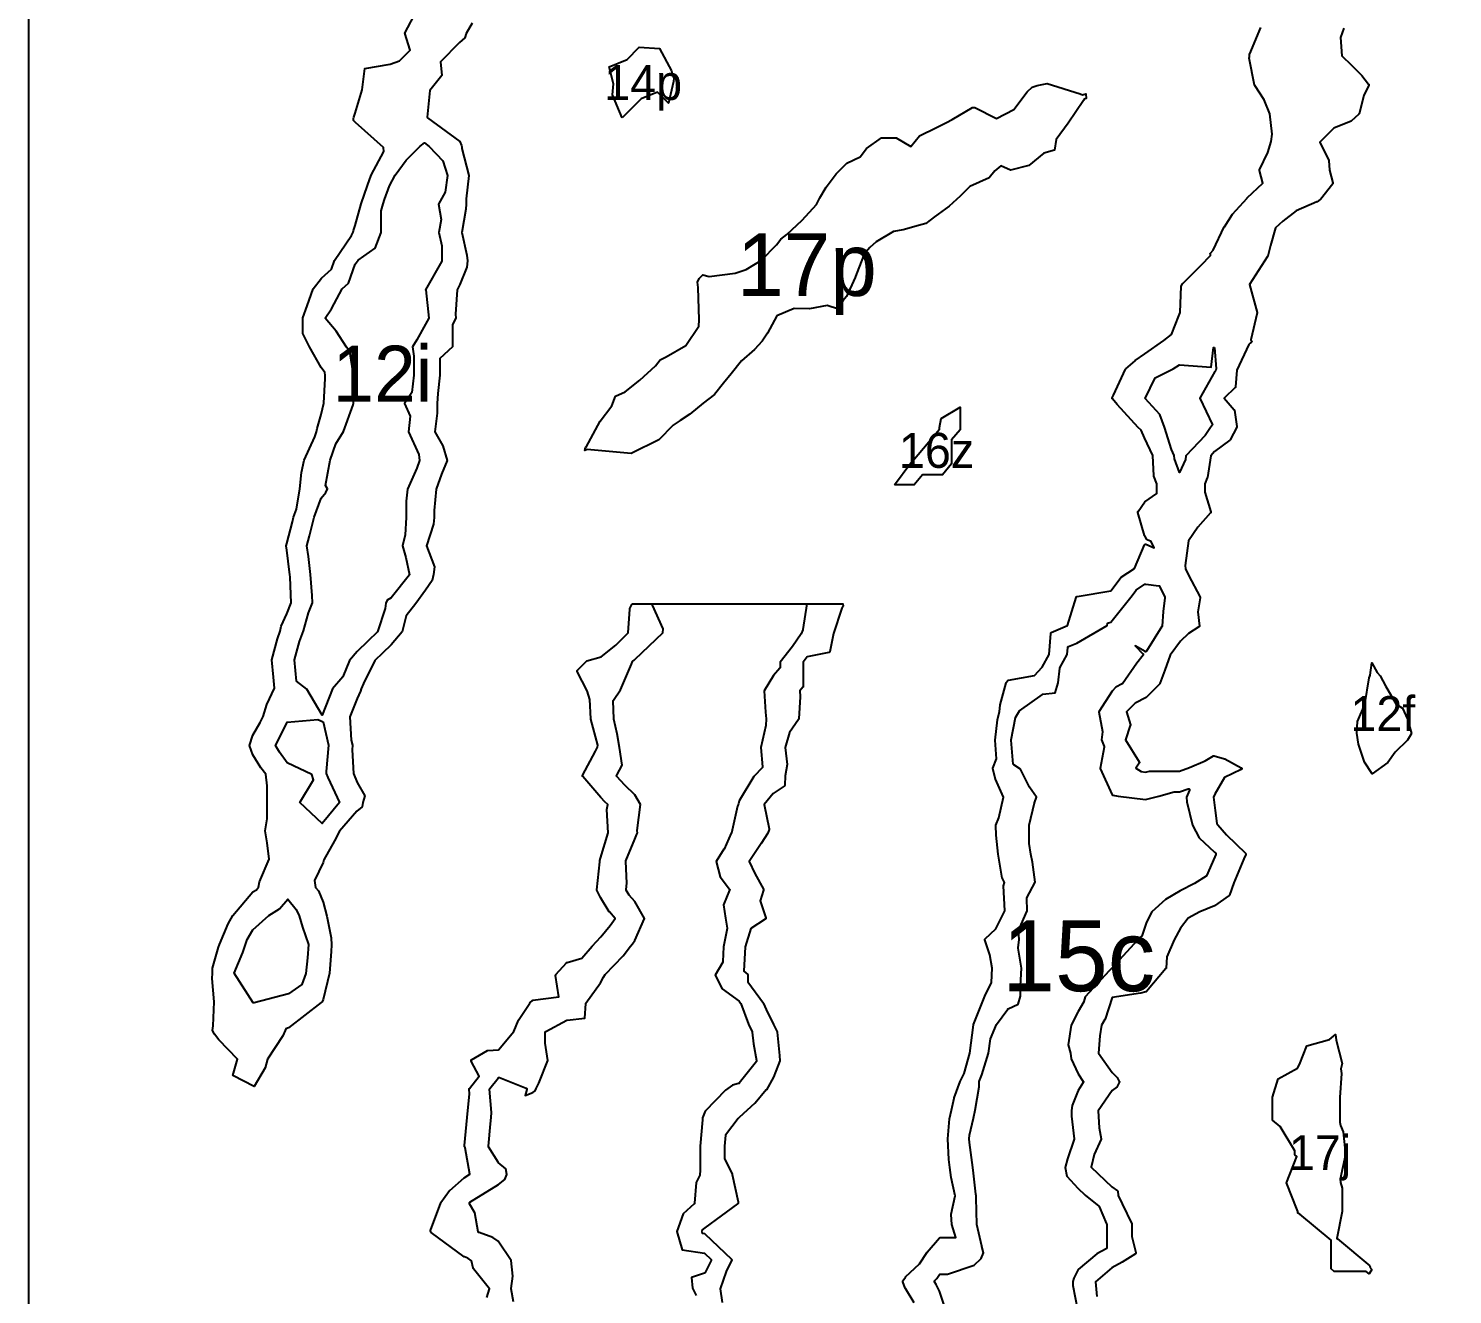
# Model space of a CAD drawing. Header units: millimetres. Extents: x 0 to 500, y 0 to 700.
# Drawn here: x 0 to 101.9, y 507.1 to 597.7 of the extents above; entities that cross this region are included whole.
import ezdxf
from ezdxf.enums import TextEntityAlignment as Align

# ---------------------------------------------------------------- set-up
doc = ezdxf.new("R2010")
doc.units = ezdxf.units.MM
for name, color, linetype in [('CORTE', 1, 'Continuous'), ('GRABADO', 5, 'Continuous'), ('HOJA', 8, 'Continuous')]:
    doc.layers.add(name, color=color, linetype=linetype)

msp = doc.modelspace()

# ---------------------------------------------------------------- linework, layer by layer
at = {"layer": 'CORTE'}
for points in [[(31.74, 598.03), (31.31, 597.29), (31.21, 596.98), (30.84, 596.65), (29.47, 595.26), (29.57, 594.3), (28.7, 593.22), (28.51, 591.31), (28.54, 591.26), (30.85, 589.58), (30.97, 589.28), (30.99, 589.18), (31, 589.07), (31.51, 587.14), (31.32, 585.47), (31.3, 585.09), (31.29, 584.73), (30.99, 583.06), (31.35, 581.44), (31.4, 581.02), (31.37, 580.58), (30.86, 579.35), (30.66, 578.96), (30.55, 577.21), (30.58, 576.93), (30.34, 576.48), (30.34, 574.87), (29.42, 574.04), (29.42, 572.86), (29.28, 571.54), (29.24, 570.83), (29.24, 570.14), (29.08, 568.8), (29.63, 567.79), (29.95, 566.75), (29.55, 565.78), (29.17, 564.7), (29.02, 563.17), (29.02, 562.67), (28.97, 562.2), (28.48, 560.64), (29.05, 559.13), (28.98, 558.59), (28.89, 558.17), (28.4, 557.47), (27.72, 556.52), (27.03, 555.64), (26.73, 554.49), (25.95, 553.57), (25.32, 552.96), (24.78, 552.44), (23.97, 550.79), (23.79, 550.42), (23.74, 550.24), (23.52, 549.71), (22.99, 548.4), (23.09, 546.75), (23.18, 546.38), (23.15, 546.05), (23.24, 544.35), (23.52, 543.71), (24.06, 542.75), (23.93, 542.28), (23.87, 541.96), (23.5, 541.66), (22.24, 540.22), (21.89, 539.54), (21.12, 538.19), (21.08, 537.98), (20.46, 536.69), (20.53, 536.21), (20.75, 535.95), (21.08, 535.16), (21.35, 534.16), (21.65, 532.59), (21.67, 532.11), (21.65, 531.63), (21.54, 530.06), (21.08, 528.18), (21.02, 528.02), (20.94, 527.97), (18.59, 526.15), (18.42, 526.1), (18.37, 525.96), (18.2, 525.6), (17.09, 523.92), (16.94, 523.3), (16.14, 521.96), (14.63, 522.75), (14.96, 523.93), (13.61, 525.3), (13.31, 525.71), (13.16, 525.98), (13.22, 526.31), (13.29, 528.03), (13.15, 529.7), (13.15, 529.7), (13.17, 530.07), (13.17, 530.43), (13.6, 531.93), (13.66, 532.13), (14.28, 533.61), (14.61, 534.19), (16.06, 535.89), (16.31, 536.04), (16.46, 536.22), (16.53, 536.61), (17.21, 538.23), (17.07, 539.39), (16.92, 540.26), (17.07, 541.12), (17.07, 543.47), (16.97, 544.31), (16.63, 544.77), (16.05, 545.7), (15.8, 546.37), (16.04, 547.1), (16.57, 548.01), (16.78, 548.44), (17.05, 549.28), (17.6, 550.46), (17.52, 551.24), (17.41, 552.49), (17.82, 553.99), (18.01, 554.54), (18.07, 554.89), (18.49, 555.78), (18.8, 556.57), (18.72, 558.4), (18.7, 558.59), (18.68, 558.75), (18.48, 560.34), (18.44, 560.64), (18.49, 560.8), (18.88, 562.37), (18.96, 562.7), (19.17, 563.26), (19.4, 564.72), (19.52, 565.9), (19.72, 566.78), (20.48, 568.44), (20.6, 568.81), (20.66, 569.03), (20.93, 570.04), (21.12, 570.84), (21.23, 572.62), (21.23, 572.86), (21.2, 573.05), (20.94, 573.41), (20.11, 574.87), (19.62, 575.84), (19.62, 576.95), (19.93, 577.81), (20.36, 579.02), (20.95, 579.8), (21.68, 580.44), (21.9, 581.05), (23.1, 582.85), (23.22, 583.08), (23.25, 583.19), (23.38, 583.56), (23.79, 585.12), (24.26, 586.42), (24.52, 587.16), (25.42, 588.86), (25.4, 589.13), (23.4, 590.93), (23.24, 591.06), (23.26, 591.22), (23.28, 591.31), (23.38, 591.59), (23.88, 593.26), (24.05, 594.79), (25.88, 595.1), (26.53, 595.35), (27.3, 596.1), (26.93, 597.33), (27.81, 599)], [(63.36, 506.48), (62.73, 507.52), (62.73, 507.52), (62.72, 507.53), (62.55, 508), (62.55, 508.01), (62.55, 508.01), (62.55, 508.02), (62.55, 508.03), (62.55, 508.04), (62.55, 508.05), (62.55, 508.05), (62.56, 508.06), (62.56, 508.06), (62.73, 508.33), (62.73, 508.33), (62.74, 508.34), (63.74, 509.28), (64.28, 510.11), (64.28, 510.11), (65.18, 511.14), (65.19, 511.14), (65.19, 511.14), (65.2, 511.15), (65.21, 511.16), (65.22, 511.16), (65.23, 511.16), (66.35, 511.16), (66.05, 512.08), (66.05, 512.08), (66.05, 512.09), (66.05, 512.09), (66.01, 512.8), (66.01, 512.81), (66.01, 512.82), (66.01, 512.82), (66.29, 514.14), (66.01, 515.46), (66.01, 515.46), (65.91, 516.17), (65.83, 516.73), (65.83, 516.73), (65.77, 518.21), (65.77, 518.22), (65.89, 519.65), (65.89, 519.65), (65.89, 519.66), (66.04, 520.27), (66.21, 521.14), (66.21, 521.14), (66.21, 521.15), (66.66, 522.32), (66.66, 522.32), (66.93, 522.89), (67.33, 524.34), (67.61, 526.37), (67.61, 526.37), (67.61, 526.37), (67.61, 526.38), (67.61, 526.38), (67.61, 526.4), (67.61, 526.41), (67.61, 526.41), (68.42, 528.43), (68.42, 528.43), (68.88, 529.4), (68.95, 530.44), (68.78, 531.39), (68.42, 532.46), (68.42, 532.46), (68.42, 532.47), (68.42, 532.48), (68.42, 532.48), (68.42, 532.49), (68.42, 532.5), (68.42, 532.5), (68.42, 532.51), (68.43, 532.52), (68.43, 532.53), (68.43, 532.53), (68.44, 532.53), (69.2, 533.25), (69.84, 534.53), (69.76, 536.31), (69.76, 536.31), (69.76, 536.32), (69.76, 536.32), (69.81, 536.55), (69.67, 536.85), (69.67, 536.86), (69.66, 536.87), (69.38, 538.58), (69.38, 538.58), (69.23, 539.94), (69.23, 539.94), (69.2, 540.63), (69.2, 540.63), (69.2, 540.64), (69.2, 540.65), (69.2, 540.65), (69.2, 540.66), (69.42, 541.18), (69.76, 542.66), (69.17, 543.94), (69.17, 543.94), (69.17, 543.95), (68.99, 544.69), (68.99, 544.7), (68.99, 544.7), (68.99, 544.71), (68.99, 544.72), (68.99, 544.72), (68.99, 544.73), (69.24, 545.4), (69.16, 546.74), (69.16, 546.75), (69.16, 546.75), (69.32, 548.19), (69.33, 548.19), (69.47, 548.8), (69.5, 549.25), (69.5, 549.26), (69.5, 549.26), (69.93, 550.84), (69.93, 550.85), (69.94, 550.86), (69.94, 550.86), (69.95, 550.87), (70.07, 551.02), (70.08, 551.03), (70.08, 551.03), (70.09, 551.04), (70.1, 551.04), (70.1, 551.04), (70.11, 551.04), (71.96, 551.37), (72.51, 551.96), (73.02, 552.88), (73.13, 554.38), (73.13, 554.39), (73.13, 554.4), (73.13, 554.4), (73.13, 554.41), (73.14, 554.42), (73.14, 554.42), (73.15, 554.43), (73.15, 554.43), (73.16, 554.44), (73.16, 554.44), (73.17, 554.44), (74.34, 554.95), (74.94, 556.95), (74.94, 556.95), (74.94, 556.96), (74.94, 556.96), (74.95, 556.97), (74.95, 556.97), (74.95, 556.97), (74.95, 556.98), (74.95, 556.98), (74.96, 557), (74.98, 557), (74.99, 557.01), (75, 557.01), (75.01, 557.02), (75.02, 557.02), (77.42, 557.42), (78.16, 558.4), (78.16, 558.4), (78.17, 558.41), (79.13, 559.02), (79.84, 560.72), (79.85, 560.72), (79.85, 560.73), (79.86, 560.74), (79.86, 560.75), (79.88, 560.76), (79.89, 560.76), (79.9, 560.76), (79.92, 560.76), (79.93, 560.76), (80.53, 560.51), (80.32, 560.95), (80.03, 561.07), (80.02, 561.08), (80.02, 561.08), (80.01, 561.09), (80.01, 561.1), (80, 561.1), (79.85, 561.36), (79.84, 561.37), (79.84, 561.38), (79.37, 563.03), (79.37, 563.04), (79.36, 563.04), (79.36, 563.05), (79.37, 563.06), (79.37, 563.07), (79.37, 563.07), (79.37, 563.08), (79.37, 563.09), (79.38, 563.09), (79.85, 563.78), (79.85, 563.79), (79.86, 563.79), (79.86, 563.8), (79.87, 563.8), (80.72, 564.39), (80.72, 565.07), (80.51, 565.62), (80.51, 565.63), (80.51, 565.64), (80.51, 565.64), (80.44, 567.11), (79.84, 568.38), (79.6, 568.91), (79.39, 569.1), (79.39, 569.1), (77.88, 570.76), (77.54, 571.15), (77.53, 571.16), (77.53, 571.17), (77.53, 571.17), (77.52, 571.18), (77.52, 571.19), (77.52, 571.19), (77.52, 571.2), (77.52, 571.21), (77.52, 571.21), (77.52, 571.22), (77.52, 571.23), (77.53, 571.23), (77.61, 571.41), (78.48, 573.28), (78.48, 573.28), (78.49, 573.29), (78.5, 573.3), (79.16, 573.88), (79.16, 573.89), (79.87, 574.38), (81.23, 575.34), (81.76, 575.77), (82.29, 577.1), (82.38, 577.33), (82.47, 579.21), (82.47, 579.21), (82.47, 579.22), (82.47, 579.22), (82.47, 579.23), (82.56, 579.39), (82.56, 579.4), (82.56, 579.4), (82.57, 579.4), (83.89, 580.73), (84.56, 581.42), (84.55, 581.53), (84.54, 581.54), (84.54, 581.55), (84.55, 581.56), (84.55, 581.56), (84.55, 581.57), (84.55, 581.58), (84.56, 581.59), (84.74, 581.79), (85.54, 583.46), (85.55, 583.47), (86.12, 584.36), (86.12, 584.37), (87.18, 585.52), (87.19, 585.53), (87.19, 585.53), (87.19, 585.53), (88.31, 586.58), (88.06, 587.49), (88.06, 587.49), (88.06, 587.5), (88.06, 587.51), (88.06, 587.52), (88.06, 587.52), (88.06, 587.53), (88.06, 587.54), (88.67, 588.78), (88.89, 589.56), (88.97, 590.09), (88.8, 591.56), (88.4, 592.56), (87.72, 593.58), (87.72, 593.58), (87.72, 593.59), (87.71, 593.6), (87.33, 595.52), (87.33, 595.52), (87.33, 595.53), (87.33, 595.53), (87.34, 595.66), (87.35, 595.82), (87.35, 595.82), (87.35, 595.83), (87.36, 595.83), (88.15, 597.73)], [(94.1, 597.68), (93.85, 597.01), (93.95, 595.69), (94.64, 595.04), (95.38, 594.29), (95.39, 594.29), (95.87, 593.67), (95.88, 593.66), (95.88, 593.65), (95.88, 593.65), (95.89, 593.64), (95.89, 593.63), (95.89, 593.62), (95.89, 593.62), (95.89, 593.61), (95.89, 593.6), (95.88, 593.59), (95.88, 593.59), (95.53, 592.86), (95.19, 591.56), (95.19, 591.56), (95.19, 591.55), (95.19, 591.54), (95.18, 591.54), (95.18, 591.53), (95.17, 591.53), (94.63, 591.03), (94.62, 591.03), (94.61, 591.02), (93.37, 590.53), (92.38, 589.53), (93.03, 588.22), (93.03, 588.22), (93.03, 588.21), (93.03, 588.2), (93.03, 588.2), (93.07, 587.52), (93.31, 586.61), (93.31, 586.61), (93.31, 586.6), (93.31, 586.59), (93.31, 586.58), (93.31, 586.58), (93.3, 586.57), (93.3, 586.56), (93.3, 586.55), (92.43, 585.42), (92.43, 585.42), (92.42, 585.41), (92.42, 585.41), (92.41, 585.41), (92.18, 585.26), (92.17, 585.26), (90.69, 584.6), (89.74, 583.87), (89.21, 583.39), (88.86, 582.13), (88.65, 581.37), (88.64, 581.36), (88.64, 581.36), (88.64, 581.35), (87.34, 579.34), (87.89, 577.33), (87.89, 577.33), (87.89, 577.32), (87.89, 577.31), (87.89, 577.31), (87.89, 577.3), (87.45, 575.39), (87.5, 575.32), (87.5, 575.31), (87.5, 575.3), (87.5, 575.3), (87.51, 575.29), (87.51, 575.28), (87.51, 575.27), (87.51, 575.27), (87.5, 575.26), (87.5, 575.25), (87.5, 575.24), (87.49, 575.24), (87.49, 575.23), (87.48, 575.22), (87.39, 575.15), (87.31, 575.05), (86.45, 573.22), (86.35, 572.01), (86.35, 572), (86.35, 571.99), (86.34, 571.98), (86.34, 571.98), (86.34, 571.97), (86.33, 571.96), (85.53, 571.2), (86.26, 570.38), (86.26, 570.38), (86.27, 570.37), (86.27, 570.37), (86.28, 570.36), (86.28, 570.35), (86.28, 570.34), (86.45, 569.17), (86.45, 569.17), (86.45, 569.16), (86.45, 569.15), (86.44, 569.14), (86.44, 569.14), (86.44, 569.13), (85.96, 568.22), (85.95, 568.21), (85.95, 568.21), (85.95, 568.2), (85.94, 568.2), (85.94, 568.2), (84.85, 567.39), (84.57, 567.09), (84.34, 565.53), (84.34, 565.52), (84.33, 565.51), (84.33, 565.51), (84.15, 565.07), (84.15, 564.49), (84.58, 563.07), (84.58, 563.06), (84.58, 563.06), (84.58, 563.05), (84.58, 563.04), (84.58, 563.03), (84.58, 563.02), (84.57, 563.02), (84.57, 563.01), (84.56, 563.01), (84.56, 563), (83.64, 561.98), (82.98, 560.99), (82.75, 559.23), (82.77, 558.99), (82.98, 558.54), (83.81, 556.97), (83.81, 556.96), (83.81, 556.96), (83.81, 556.95), (83.82, 556.94), (83.82, 556.93), (83.81, 556.93), (83.66, 555.92), (83.76, 554.9), (83.76, 554.9), (83.76, 554.89), (83.76, 554.88), (83.75, 554.88), (83.75, 554.87), (83.75, 554.86), (83.74, 554.85), (83.73, 554.84), (83.73, 554.84), (83.72, 554.84), (82.98, 554.36), (82.41, 553.82), (81.68, 552.82), (81.29, 551.74), (80.94, 550.79), (80.94, 550.79), (80.94, 550.78), (80.93, 550.77), (80.93, 550.77), (79.96, 549.8), (79.96, 549.79), (79.95, 549.79), (79.95, 549.79), (79.17, 549.38), (78.56, 548.76), (78.83, 547.84), (78.83, 547.83), (78.83, 547.82), (78.83, 547.82), (78.83, 547.81), (78.83, 547.8), (78.82, 547.8), (78.48, 546.76), (79.46, 545.18), (79.46, 545.17), (79.47, 545.16), (79.47, 545.16), (79.47, 545.15), (79.47, 545.14), (79.47, 545.14), (79.47, 545.13), (79.47, 545.12), (79.47, 545.11), (79.46, 545.11), (79.46, 545.1), (79.46, 545.1), (79.21, 544.73), (79.59, 544.49), (79.91, 544.45), (80.19, 544.53), (80.2, 544.53), (80.21, 544.53), (82.34, 544.53), (83.05, 544.78), (84.17, 545.27), (84.77, 545.62), (84.78, 545.63), (84.79, 545.63), (84.8, 545.63), (84.81, 545.63), (84.82, 545.63), (85.57, 545.4), (85.58, 545.4), (85.59, 545.4), (86.76, 544.77), (86.77, 544.77), (86.77, 544.76), (86.77, 544.76), (86.78, 544.75), (86.78, 544.74), (86.79, 544.74), (86.79, 544.73), (86.79, 544.72), (86.79, 544.72), (86.79, 544.71), (86.79, 544.7), (86.79, 544.7), (86.79, 544.69), (86.79, 544.68), (86.79, 544.67), (86.78, 544.67), (86.78, 544.66), (86.77, 544.65), (86.76, 544.65), (86.75, 544.64), (85.55, 544.08), (84.87, 542.88), (84.77, 542.66), (84.88, 541.71), (85.01, 540.78), (85.09, 540.68), (85.71, 539.97), (87.06, 538.65), (87.06, 538.65), (87.07, 538.64), (87.08, 538.62), (87.08, 538.62), (87.08, 538.61), (87.08, 538.6), (87.09, 538.59), (87.08, 538.59), (87.08, 538.58), (87.08, 538.57), (87.08, 538.57), (86.95, 538.26), (86.22, 536.53), (85.91, 535.66), (85.91, 535.66), (85.91, 535.65), (85.9, 535.64), (85.9, 535.64), (85.89, 535.63), (85.89, 535.63), (84.84, 534.89), (84.84, 534.88), (84.84, 534.88), (83.8, 534.45), (82.96, 534), (82.42, 533.3), (81.97, 532.45), (81.44, 531.25), (81.39, 530.43), (81.39, 530.43), (81.39, 530.43), (81.39, 530.42), (81.38, 530.41), (81.38, 530.41), (81.37, 530.4), (79.97, 528.75), (79.96, 528.75), (79.95, 528.74), (79.95, 528.74), (79.94, 528.73), (79.57, 528.63), (79.56, 528.63), (77.53, 528.33), (77.53, 528.33), (77.02, 526.77), (77.01, 526.76), (77.01, 526.76), (76.77, 526.34), (76.63, 525.6), (76.54, 524.35), (77.52, 522.96), (77.86, 522.62), (77.86, 522.62), (77.86, 522.62), (77.87, 522.61), (78.03, 522.33), (78.03, 522.32), (78.03, 522.31), (78.04, 522.31), (78.04, 522.3), (78.04, 522.29), (78.04, 522.29), (78.04, 522.28), (78.04, 522.27), (78.03, 522.27), (78.03, 522.26), (77.89, 521.96), (77.89, 521.96), (77.88, 521.95), (77.88, 521.94), (77.87, 521.94), (77.52, 521.67), (76.52, 520.23), (76.6, 519.01), (76.73, 518.22), (76.73, 518.22), (76.73, 518.21), (76.73, 518.21), (76.73, 518.2), (76.73, 518.19), (76.73, 518.19), (76.23, 517.1), (76.03, 516.2), (77.51, 514.79), (77.9, 514.51), (77.91, 514.5), (77.91, 514.5), (77.91, 514.49), (77.92, 514.48), (77.92, 514.48), (77.92, 514.47), (77.92, 514.47), (77.95, 514.16), (78.24, 513.58), (78.24, 513.58), (78.92, 512.13), (78.92, 512.13), (78.93, 512.12), (78.93, 512.11), (78.93, 512.1), (78.93, 511.23), (79.22, 510.08), (79.22, 510.07), (79.22, 510.07), (79.22, 510.06), (79.22, 510.05), (79.22, 510.04), (79.22, 510.04), (79.21, 510.03), (79.21, 510.02), (79.2, 510.01), (79.2, 510.01), (79.19, 510.01), (79.19, 510), (78.23, 509.39), (77.51, 508.98), (76.33, 507.99), (76.42, 506.93)], [(32.79, 506.86), (32.97, 507.49), (31.84, 508.93), (31.83, 508.93), (31.83, 508.95), (31.82, 508.95), (31.82, 508.96), (31.82, 508.96), (31.7, 509.5), (31.44, 509.69), (31.19, 509.77), (31.18, 509.77), (31.18, 509.78), (31.17, 509.78), (28.81, 511.52), (28.8, 511.52), (28.8, 511.53), (28.79, 511.54), (28.78, 511.55), (28.78, 511.56), (28.78, 511.56), (28.78, 511.57), (28.77, 511.64), (28.77, 511.65), (28.77, 511.65), (28.77, 511.66), (28.77, 511.67), (29.5, 513.65), (29.5, 513.65), (29.5, 513.66), (30.13, 514.52), (30.14, 514.52), (30.14, 514.53), (31.17, 515.43), (31.17, 515.44), (31.57, 515.69), (31.25, 517.58), (31.2, 517.65), (31.2, 517.66), (31.19, 517.67), (31.19, 517.68), (31.19, 517.69), (31.19, 517.7), (31.19, 517.7), (31.19, 517.75), (31.39, 519.74), (31.55, 521.43), (31.52, 521.77), (31.52, 521.77), (31.52, 521.78), (31.52, 521.79), (31.52, 521.79), (31.53, 521.8), (31.53, 521.8), (31.53, 521.81), (31.54, 521.82), (32.23, 522.7), (31.67, 523.78), (31.67, 523.78), (31.67, 523.79), (31.66, 523.8), (31.66, 523.8), (31.66, 523.81), (31.66, 523.82), (31.67, 523.83), (31.67, 523.83), (31.67, 523.84), (31.68, 523.85), (31.68, 523.86), (31.69, 523.87), (31.7, 523.87), (32.83, 524.53), (32.84, 524.54), (32.85, 524.54), (32.86, 524.54), (33.63, 524.58), (34.71, 525.89), (35.05, 526.7), (35.06, 526.71), (35.86, 527.93), (35.87, 527.93), (35.87, 527.94), (36.06, 528.11), (36.06, 528.12), (36.07, 528.12), (36.07, 528.12), (36.08, 528.13), (36.09, 528.13), (37.94, 528.39), (37.71, 529.91), (37.71, 529.92), (37.71, 529.93), (37.71, 529.93), (37.72, 529.94), (37.72, 529.95), (37.72, 529.96), (37.72, 529.96), (37.73, 529.97), (37.73, 529.97), (38.5, 530.82), (38.5, 530.83), (38.51, 530.83), (38.52, 530.84), (38.52, 530.84), (38.53, 530.84), (39.58, 531.14), (40.33, 532.01), (40.94, 532.66), (41.62, 533.48), (41.98, 533.99), (41.56, 534.46), (41.55, 534.46), (41.55, 534.47), (40.93, 535.49), (40.93, 535.49), (40.66, 536), (40.66, 536.01), (40.66, 536.01), (40.66, 536.02), (40.66, 536.03), (40.66, 536.04), (40.66, 536.04), (40.87, 538.03), (40.87, 538.08), (40.87, 538.08), (40.87, 538.13), (40.87, 538.14), (40.87, 538.14), (40.93, 538.3), (41.47, 540.12), (41.37, 541.77), (41.37, 541.78), (41.37, 541.78), (41.37, 541.79), (41.45, 542.13), (41.23, 542.33), (41.23, 542.34), (40.95, 542.64), (40.95, 542.64), (39.65, 544.14), (39.64, 544.15), (39.64, 544.15), (39.64, 544.15), (39.64, 544.16), (39.63, 544.17), (39.63, 544.18), (39.63, 544.19), (39.63, 544.2), (39.63, 544.2), (39.64, 544.21), (39.64, 544.22), (39.64, 544.22), (40.56, 545.95), (40.71, 546.25), (40.72, 546.39), (40.23, 548.25), (40.23, 548.25), (40.23, 548.26), (40.16, 549.65), (39.96, 550.27), (39.26, 551.66), (39.26, 551.67), (39.26, 551.67), (39.26, 551.68), (39.26, 551.69), (39.26, 551.69), (39.26, 551.7), (39.26, 551.71), (39.26, 551.72), (39.26, 551.72), (39.26, 551.73), (39.27, 551.73), (39.27, 551.74), (39.28, 551.75), (39.93, 552.4), (39.93, 552.4), (39.94, 552.41), (39.95, 552.41), (40.96, 552.71), (42.02, 553.54), (42.89, 554.41), (43.01, 556.12), (43.01, 556.13), (43.01, 556.13), (43.01, 556.14), (43.01, 556.15), (43.16, 556.45), (43.16, 556.46), (43.16, 556.46), (43.17, 556.47), (43.18, 556.48), (43.19, 556.48), (43.2, 556.49), (43.21, 556.49), (43.22, 556.49), (43.23, 556.49), (43.93, 556.49), (51.08, 556.49), (57.05, 556.49), (58.26, 556.49), (58.27, 556.36), (58.27, 556.35), (58.27, 556.34), (58.27, 556.34), (58.27, 556.33), (58.26, 556.32), (58.26, 556.32), (58.19, 556.18), (57.58, 554.36), (57.32, 553.05), (57.32, 553.05), (57.31, 553.04), (57.31, 553.03), (57.31, 553.03), (57.3, 553.02), (57.29, 553.01), (57.28, 553), (57.28, 553), (57.27, 553), (57.26, 553), (55.71, 552.69), (55.42, 552.32), (55.42, 550.57), (55.42, 550.57), (55.42, 550.56), (55.41, 550.55), (55.41, 550.55), (55.41, 550.54), (55.4, 550.53), (55.18, 550.28), (55.21, 549.86), (55.21, 549.85), (55.1, 548.26), (55.1, 548.25), (55.1, 548.25), (55.1, 548.24), (55.09, 548.23), (55.09, 548.22), (54.43, 547.29), (54.14, 546.22), (54.27, 545), (54.27, 545), (54.27, 544.99), (54.13, 544.18), (54.1, 543.52), (54.1, 543.51), (54.1, 543.5), (54.1, 543.49), (54.1, 543.49), (54.1, 543.49), (54.09, 543.48), (54.08, 543.47), (54.08, 543.46), (54.07, 543.46), (53.28, 542.92), (52.62, 542.13), (52.98, 540.39), (52.98, 540.39), (52.98, 540.38), (52.98, 540.37), (52.98, 540.36), (52.98, 540.36), (52.89, 540.09), (52.89, 540.08), (52.89, 540.08), (52.42, 539.35), (52.42, 539.35), (51.56, 538.07), (51.95, 537.19), (52.59, 536.07), (52.59, 536.06), (52.59, 536.05), (52.59, 536.05), (52.59, 536.04), (52.59, 536.03), (52.59, 536.02), (52.59, 536.02), (52.35, 535.24), (52.74, 534.02), (52.75, 534.02), (52.75, 534.01), (52.75, 534), (52.75, 533.99), (52.75, 533.99), (52.74, 533.98), (52.74, 533.97), (52.74, 533.97), (52.73, 533.96), (52.73, 533.95), (52.72, 533.94), (52.71, 533.94), (51.68, 533.26), (51.28, 531.95), (51.18, 530.22), (51.45, 529.98), (51.45, 529.97), (51.46, 529.96), (51.46, 529.96), (51.46, 529.96), (51.46, 529.95), (51.47, 529.94), (51.47, 529.93), (51.47, 529.92), (51.47, 529.44), (52.58, 527.93), (52.59, 527.92), (52.59, 527.92), (52.59, 527.91), (52.76, 527.47), (53.29, 526.39), (53.55, 525.88), (53.55, 525.88), (53.55, 525.87), (53.56, 525.86), (53.56, 525.86), (53.73, 524.17), (53.74, 523.81), (53.74, 523.81), (53.74, 523.8), (53.74, 523.79), (53.74, 523.79), (53.64, 523.5), (53.3, 522.63), (53.29, 522.63), (52.79, 521.73), (52.78, 521.73), (51.98, 520.77), (51.97, 520.77), (50.83, 519.75), (50.76, 519.68), (49.87, 518.49), (49.79, 517.69), (49.79, 516.82), (50.35, 515.69), (50.35, 515.68), (50.35, 515.68), (50.35, 515.67), (50.77, 513.71), (50.77, 513.7), (50.77, 513.69), (50.77, 513.69), (50.76, 513.61), (50.76, 513.61), (50.76, 513.6), (50.76, 513.59), (50.76, 513.59), (50.75, 513.58), (50.75, 513.57), (50.74, 513.57), (50.74, 513.56), (50.73, 513.56), (48.38, 511.86), (48.2, 511.7), (48.16, 511.58), (48.19, 511.48), (48.35, 511.45), (48.36, 511.45), (48.37, 511.45), (48.38, 511.44), (48.39, 511.43), (50.28, 509.6), (50.29, 509.6), (50.3, 509.58), (50.3, 509.58), (50.3, 509.58), (50.31, 509.57), (50.31, 509.56), (50.31, 509.55), (50.31, 509.55), (50.31, 509.54), (50.31, 509.53), (50.31, 509.52), (50.3, 509.52), (50.3, 509.51), (49.92, 508.74), (49.48, 507.5), (49.63, 506.5)]]:
    msp.add_lwpolyline(points, dxfattribs=at)
for points in [[(42.47, 591.26), (41.77, 592.9), (41.84, 593.7), (41.54, 594.91), (42.82, 595.43), (43.69, 596.31), (45.14, 596.23), (46, 594.63), (46.1, 594.24), (46.16, 594.1), (46.14, 593.87), (45.78, 592.31), (44.99, 593.1), (43.84, 592.63), (42.47, 591.26)], [(39.96, 567.54), (39.81, 567.46), (39.85, 567.7), (39.89, 567.71), (40.9, 569.55), (41.72, 570.65), (41.99, 571.35), (42.69, 571.65), (43.74, 572.5), (44.85, 573.53), (45.18, 573.95), (45.61, 574.17), (47.03, 574.97), (47.96, 576.36), (47.99, 576.82), (47.9, 579.12), (47.85, 579.5), (47.97, 579.77), (48.24, 580.04), (48.69, 579.9), (50.55, 580.15), (51.34, 580.42), (52.44, 581.09), (53.52, 582.17), (53.81, 582.59), (54.24, 582.91), (55.35, 583.94), (56.37, 585.05), (56.61, 585.53), (57.06, 586.3), (57.79, 587.25), (58.55, 588.01), (59.49, 588.46), (59.96, 589.07), (61.03, 589.83), (62.08, 589.82), (63.13, 589.22), (63.75, 589.97), (64.95, 590.58), (65.68, 590.93), (66.08, 591.14), (67.53, 591.99), (67.7, 591.99), (69.25, 591.21), (70.48, 591.87), (71.44, 593.12), (71.8, 593.45), (72.16, 593.57), (72.87, 593.72), (75.23, 592.98), (75.39, 592.9), (75.63, 592.98), (75.66, 592.65), (75.52, 592.59), (75.48, 592.5), (74.37, 590.87), (73.51, 589.72), (73.41, 588.94), (72.64, 588.73), (71.57, 587.86), (70.26, 587.51), (69.56, 587.82), (69.13, 587.46), (68.72, 586.97), (67.34, 586.34), (66.65, 585.65), (65.87, 584.94), (64.82, 584.19), (64.2, 583.7), (63.67, 583.55), (62.57, 583.25), (61.89, 583.12), (60.65, 582.4), (60.19, 581.98), (59.78, 581.52), (59.24, 580.1), (59.15, 579.83), (58.51, 578.49), (58.25, 578.18), (57.94, 577.57), (57.13, 577.83), (55.87, 577.59), (54.77, 577.61), (53.54, 577.1), (52.87, 575.86), (52.49, 575.28), (51.93, 574.68), (51, 573.88), (50.26, 572.95), (49.73, 572.28), (49.08, 571.46), (48.26, 570.84), (47.3, 570.06), (46.61, 569.61), (46.13, 569.27), (45.1, 568.23), (43.17, 567.28), (43.17, 567.28), (43.16, 567.27), (43.11, 567.25), (39.96, 567.54), (39.96, 567.54)], [(61.95, 565), (63.12, 566.57), (63.19, 566.67), (63.26, 566.72), (65.17, 569), (65.18, 569.1), (65.28, 569.75), (66.64, 570.56), (66.64, 568.95), (66.03, 568.22), (66.03, 566.5), (65.39, 565.72), (63.96, 565.72), (63.35, 565), (61.95, 565)], [(98.94, 547.22), (98.64, 546.74), (97.77, 545.87), (97.24, 545.14), (96.12, 544.32), (95.58, 545.16), (95.15, 546.45), (95.02, 547.23), (95.07, 548.08), (95.59, 549.29), (95.92, 551.2), (95.95, 551.33), (95.97, 551.4), (96.1, 552.27), (96.47, 551.58), (96.7, 551.35), (97.07, 550.62), (97.85, 549.32), (98.29, 549.03), (98.66, 548.24), (98.94, 547.22)], [(96.09, 508.87), (95.91, 508.56), (95.69, 508.74), (93.41, 508.74), (93.2, 508.92), (93.2, 510.96), (90.96, 512.83), (90.81, 512.89), (90.81, 513.02), (90.76, 513.14), (89.99, 515.07), (90.74, 516.95), (90.59, 517.07), (90.59, 517.37), (89.54, 519.1), (89, 519.55), (89, 521.19), (89.4, 522.51), (90.77, 523.28), (90.93, 523.53), (91.46, 524.88), (93.07, 525.33), (93.5, 525.69), (93.54, 525.27), (93.97, 523.6), (93.88, 523.22), (93.92, 522.89), (93.81, 521.18), (93.81, 519.4), (93.86, 519.17), (94.04, 518.73), (94.21, 517.1), (93.83, 515.33), (93.86, 515.09), (93.98, 514.69), (93.98, 513.02), (93.59, 511.09), (93.65, 511.06), (95.95, 509.14), (95.98, 509.01), (95.99, 509), (96.09, 508.87)]]:
    msp.add_lwpolyline(points, close=True, dxfattribs=at)
at = {"layer": 'GRABADO'}
for points in [[(27.56, 574.2), (27.56, 572.86), (27.43, 571.62), (26.89, 570.82), (27.3, 569.91), (27.19, 568.8), (27.92, 567.18), (27.98, 566.74), (27.79, 566.21), (27.12, 564.69), (27.01, 563.84), (27.01, 562.67), (26.94, 561.44), (26.75, 560.64), (26.99, 559.8), (27.25, 558.58), (25.95, 556.92), (25.67, 556.75), (25.56, 556.54), (25.51, 556.16), (24.96, 554.48), (24.28, 553.83), (23.51, 553.08), (22.97, 552.45), (22.49, 551.26), (21.76, 550.41), (21.02, 548.54), (19.91, 550.4), (19.17, 550.97), (19.03, 552.49), (19.38, 553.8), (19.67, 554.55), (20.04, 555.84), (20.32, 556.57), (20.3, 557.08), (20.17, 558.59), (20.02, 559.87), (19.92, 560.64), (20.1, 561.35), (20.43, 562.7), (20.94, 564.06), (21.28, 564.47), (21.39, 564.71), (21.25, 564.97), (21.57, 566.77), (21.99, 567.95), (22.54, 568.82), (23.23, 570.73), (23.26, 570.84), (23.26, 570.92), (23.26, 572.86), (22.98, 574.54), (22.74, 574.86), (22, 576.01), (21.23, 576.94), (21.68, 577.6), (22.44, 579.03), (22.9, 579.43), (23.38, 580.79), (23.59, 581.07), (24.79, 581.94), (25.24, 583.07), (25.24, 584.62), (25.37, 585.12), (25.48, 585.41), (25.83, 586.39), (26.22, 587.17), (27.03, 588.23), (28.01, 589.23), (28.34, 589.47), (28.66, 589.22), (29.63, 588.19), (29.98, 587.14), (29.81, 585.94), (29.32, 585.08), (29.53, 583.98), (29.36, 583.06), (29.58, 582.1), (29.58, 581), (28.41, 578.96), (28.42, 578.95), (28.64, 576.93), (28.41, 576.51), (27.77, 575.39), (27.48, 574.89), (27.56, 574.2)], [(84.85, 574.82), (84.96, 573.3), (84.93, 573.22), (84.92, 573.16), (84.86, 573.11), (83.79, 571.2), (84.7, 569.31), (84.55, 569.12), (84.17, 568.54), (82.79, 567.09), (82.76, 566.83), (82.35, 565.88), (81.98, 566.86), (81.97, 567.11), (81.77, 567.53), (81.27, 569.14), (80.94, 570.03), (79.88, 571.19), (80.61, 572.67), (81.89, 573.31), (82.34, 573.59), (84.6, 573.43), (84.77, 574.83), (84.85, 574.82)], [(21.29, 544.51), (21.3, 544.35), (21.42, 544.08), (22.26, 542.28), (21.01, 540.79), (19.42, 542.28), (20.39, 543.9), (20.26, 544.28), (18.51, 545.13), (17.96, 545.89), (17.66, 546.37), (17.94, 546.86), (18.51, 548.02), (20.7, 548.22), (21.07, 548.04), (21.47, 546.38), (21.29, 544.51)], [(17.95, 534.67), (18.56, 535.36), (19.16, 534.63), (19.36, 534.17), (19.6, 533.36), (20.03, 532.12), (19.97, 531.18), (19.85, 530.05), (19.55, 529.25), (18.59, 528.6), (16.14, 527.96), (16.08, 527.95), (14.72, 530.06), (15.33, 531.54), (15.52, 532.13), (15.65, 532.47), (16.05, 533.17), (17.19, 534.2), (17.95, 534.67)]]:
    msp.add_lwpolyline(points, close=True, dxfattribs=at)
for points in [[(65.62, 505.97), (65.17, 507.33), (64.94, 507.79), (64.82, 507.99), (64.82, 507.99), (64.81, 508), (64.81, 508.01), (64.81, 508.01), (64.81, 508.02), (64.81, 508.03), (64.81, 508.03), (64.81, 508.04), (64.81, 508.05), (64.82, 508.06), (64.82, 508.07), (64.83, 508.07), (64.83, 508.08), (64.99, 508.23), (65.18, 508.51), (65.18, 508.51), (65.18, 508.52), (65.19, 508.53), (65.21, 508.53), (65.22, 508.54), (65.23, 508.54), (65.23, 508.54), (65.75, 508.54), (67.64, 509.17), (68.16, 509.66), (68.32, 510.07), (68.19, 510.52), (68.19, 510.53), (67.85, 512.09), (67.85, 512.09), (67.85, 512.1), (67.79, 513.99), (67.79, 513.99), (67.8, 514.14), (67.78, 514.27), (67.61, 515.76), (67.55, 516.17), (67.31, 517.95), (67.31, 517.96), (67.29, 518.21), (67.29, 518.22), (67.32, 518.47), (67.32, 518.47), (67.32, 518.47), (67.61, 519.7), (67.73, 520.27), (68.02, 521.95), (68.02, 522.29), (68.02, 522.3), (68.02, 522.31), (68.02, 522.31), (68.19, 522.79), (68.67, 524.35), (68.83, 525.37), (68.83, 525.37), (68.83, 525.38), (69.25, 526.4), (69.25, 526.4), (69.26, 526.41), (69.26, 526.41), (70.07, 527.5), (70.07, 527.51), (70.09, 527.52), (70.09, 527.53), (70.79, 527.85), (70.96, 528.42), (70.96, 529.16), (71.03, 530.44), (70.79, 531.86), (70.79, 531.86), (70.79, 531.87), (70.79, 531.88), (70.88, 532.48), (70.83, 533.13), (70.83, 533.13), (70.83, 533.14), (70.83, 533.15), (70.84, 533.15), (70.84, 533.16), (71.45, 534.53), (71.41, 535.43), (71.41, 535.43), (71.41, 535.44), (71.41, 535.45), (71.41, 535.46), (71.42, 535.46), (72.01, 536.57), (71.82, 538.01), (71.7, 538.58), (71.7, 538.58), (71.59, 539.35), (71.59, 539.35), (71.59, 540.63), (71.59, 540.64), (71.59, 540.65), (71.97, 542.25), (71.97, 542.25), (72.12, 542.66), (71.61, 543.38), (71.61, 543.38), (70.97, 544.66), (70.48, 544.98), (70.48, 544.98), (70.48, 544.99), (70.47, 544.99), (70.46, 545), (70.46, 545.01), (70.46, 545.02), (70.45, 545.03), (70.45, 545.03), (70.29, 546.74), (70.29, 546.75), (70.29, 546.75), (70.29, 546.76), (70.6, 548.35), (70.6, 548.35), (70.6, 548.36), (70.6, 548.37), (70.61, 548.37), (70.89, 548.83), (70.9, 548.83), (70.9, 548.84), (72.53, 550.01), (72.53, 550.01), (72.54, 550.02), (72.56, 550.02), (72.57, 550.03), (73.44, 550.12), (73.65, 550.84), (73.78, 551.9), (73.78, 551.9), (73.78, 551.91), (73.78, 551.92), (73.79, 551.92), (74.31, 552.88), (74.35, 553.37), (74.35, 553.37), (74.35, 553.38), (74.35, 553.39), (74.35, 553.4), (74.36, 553.4), (74.36, 553.41), (74.37, 553.41), (74.37, 553.42), (74.38, 553.42), (74.38, 553.43), (74.39, 553.43), (74.99, 553.69), (77.16, 554.95), (77.19, 555.09), (77.19, 555.09), (77.19, 555.1), (77.2, 555.11), (77.2, 555.11), (77.21, 555.12), (77.22, 555.13), (77.23, 555.14), (77.24, 555.14), (77.25, 555.14), (77.43, 555.17), (78.87, 556.98), (79.25, 557.48), (79.25, 557.49), (79.26, 557.49), (79.27, 557.5), (79.87, 557.89), (79.88, 557.89), (79.89, 557.89), (79.89, 557.9), (79.9, 557.9), (79.92, 557.9), (80.86, 557.79), (80.86, 557.79), (80.86, 557.79), (80.88, 557.79), (80.89, 557.78), (80.89, 557.78), (80.9, 557.78), (80.91, 557.77), (80.91, 557.76), (80.91, 557.76), (80.92, 557.75), (81.28, 556.97), (81.29, 556.96), (81.29, 556.95), (81.29, 556.95), (81.29, 556.94), (81.29, 556.93), (81.29, 556.93), (81.16, 555.95), (81.09, 554.89), (81.09, 554.89), (81.09, 554.88), (81.09, 554.87), (81.09, 554.87), (81.08, 554.86), (79.97, 553.11), (79.97, 553.1), (79.96, 553.09), (79.95, 553.08), (79.94, 553.08), (79.93, 553.07), (79.93, 553.07), (79.92, 553.07), (79.92, 553.07), (79.91, 553.07), (79.9, 553.07), (79.89, 553.07), (79.89, 553.07), (79.88, 553.08), (79.88, 553.08), (79.18, 553.49), (79.72, 552.91), (79.73, 552.91), (79.73, 552.89), (79.74, 552.89), (79.74, 552.88), (79.74, 552.87), (79.74, 552.87), (79.74, 552.86), (79.74, 552.85), (79.74, 552.84), (79.74, 552.84), (79.73, 552.83), (79.73, 552.82), (79.28, 552.24), (78.26, 550.78), (78.26, 550.77), (78.24, 550.76), (78.24, 550.76), (78.23, 550.76), (77.79, 550.53), (77.52, 550.25), (76.57, 548.77), (76.83, 547.35), (76.83, 547.35), (76.83, 547.34), (76.83, 547.33), (76.76, 546.76), (76.96, 546.29), (76.96, 546.28), (76.96, 546.28), (76.96, 546.27), (76.96, 546.26), (76.96, 546.26), (76.96, 546.25), (76.67, 544.72), (77.52, 542.82), (77.56, 542.8), (77.96, 542.74), (79.91, 542.49), (80.87, 542.74), (81.97, 543.05), (81.98, 543.05), (81.99, 543.05), (82.34, 543.05), (82.96, 543.26), (82.97, 543.27), (83, 543.27), (83.02, 543.26), (83.03, 543.25), (83.04, 543.24), (83.05, 543.23), (83.05, 543.23), (83.06, 543.22), (83.06, 543.21), (83.06, 543.21), (83.06, 543.2), (83.06, 543.19), (83.06, 543.18), (83.06, 543.18), (83.06, 543.17), (83.05, 543.16), (82.83, 542.66), (82.87, 542.32), (83.27, 540.66), (83.75, 539.75), (84.85, 538.72), (84.85, 538.72), (84.93, 538.65), (84.93, 538.65), (84.94, 538.64), (84.94, 538.63), (84.94, 538.62), (84.95, 538.62), (84.95, 538.61), (84.95, 538.6), (84.95, 538.59), (84.95, 538.59), (84.95, 538.58), (84.95, 538.57), (84.95, 538.57), (84.87, 538.39), (84.87, 538.39), (84.27, 537.03), (84.27, 537.02), (84.26, 537.01), (84.26, 537.01), (84.25, 537), (84.24, 537), (84.24, 537), (83.42, 536.49), (82.39, 535.97), (81.34, 535.34), (80.37, 534.47), (79.98, 533.73), (79.64, 532.73), (79.64, 532.73), (79.64, 532.72), (79.64, 532.72), (79.63, 532.71), (79.63, 532.71), (79.33, 532.43), (77.52, 530.46), (77.52, 530.45), (77.49, 530.43), (77.49, 530.42), (77.49, 530.42), (77.49, 530.41), (77.48, 530.4), (77.48, 530.4), (77.32, 530.23), (75.6, 528.37), (75.49, 528.04), (75.49, 528.04), (75.49, 528.03), (75.09, 527.33), (74.6, 526.34), (74.37, 524.94), (74.54, 524.35), (74.55, 524.34), (74.6, 523.94), (75.09, 522.86), (75.46, 522.33), (75.46, 522.33), (75.46, 522.32), (75.46, 522.32), (75.47, 522.31), (75.47, 522.3), (75.47, 522.29), (75.47, 522.29), (75.47, 522.28), (75.46, 522.27), (75.46, 522.26), (75.46, 522.25), (75.09, 521.67), (74.66, 520.6), (74.62, 520.25), (74.61, 519.85), (74.81, 518.22), (74.81, 518.22), (74.81, 518.21), (74.81, 518.2), (74.81, 518.19), (74.34, 516.78), (74.17, 516.17), (74.29, 515.55), (75.07, 514.68), (75.59, 514.2), (76.58, 513.41), (76.59, 513.41), (76.59, 513.4), (76.6, 513.39), (76.6, 513.39), (77.12, 512.13), (77.13, 512.12), (77.13, 512.11), (77.13, 512.1), (77.13, 510.41), (77.13, 510.4), (77.13, 510.39), (77.12, 510.39), (77.12, 510.38), (77.11, 510.37), (77.11, 510.36), (77.1, 510.35), (77.09, 510.34), (77.09, 510.34), (76.43, 510), (75.08, 508.88), (74.78, 508.26), (74.72, 508.02), (74.72, 507.72), (75.05, 506)], [(34.7, 506.57), (34.54, 507.49), (34.54, 507.5), (34.54, 507.51), (34.54, 507.51), (34.66, 508.4), (34.54, 509.52), (33.61, 510.89), (33.21, 511.17), (32.23, 511.51), (32.22, 511.51), (32.21, 511.52), (32.2, 511.52), (32.2, 511.52), (32.19, 511.53), (32.19, 511.53), (32.18, 511.54), (32.18, 511.55), (32.18, 511.56), (32.17, 511.56), (32.17, 511.57), (31.94, 512.93), (31.55, 513.58), (31.55, 513.59), (31.54, 513.59), (31.54, 513.6), (31.54, 513.61), (31.54, 513.61), (31.54, 513.62), (31.54, 513.63), (31.54, 513.64), (31.54, 513.64), (31.54, 513.65), (31.55, 513.66), (31.55, 513.66), (31.56, 513.67), (31.57, 513.68), (31.57, 513.68), (33.62, 514.96), (34.07, 515.31), (34.22, 515.67), (34.15, 516.08), (33.61, 516.53), (33.61, 516.54), (33.6, 516.54), (33.6, 516.55), (32.91, 517.65), (32.91, 517.66), (32.9, 517.67), (32.9, 517.68), (32.9, 517.69), (32.9, 517.7), (32.9, 517.7), (33.05, 519.29), (33.09, 519.74), (33.13, 520.11), (32.99, 521.77), (32.99, 521.77), (32.99, 521.78), (32.99, 521.78), (33, 521.79), (33, 521.8), (33, 521.81), (33, 521.81), (33.01, 521.81), (33.6, 522.57), (33.61, 522.58), (33.61, 522.59), (33.62, 522.59), (33.63, 522.6), (33.64, 522.6), (33.65, 522.6), (33.65, 522.6), (33.66, 522.6), (33.68, 522.6), (33.69, 522.6), (33.69, 522.6), (35.61, 521.84), (35.62, 521.84), (35.63, 521.83), (35.63, 521.82), (35.63, 521.82), (35.64, 521.81), (35.64, 521.81), (35.65, 521.8), (35.65, 521.8), (35.65, 521.79), (35.65, 521.78), (35.65, 521.78), (35.65, 521.77), (35.65, 521.76), (35.65, 521.75), (35.54, 521.33), (36.07, 521.53), (36.24, 521.66), (36.32, 521.81), (36.52, 522.2), (37.16, 523.82), (36.96, 525.06), (36.96, 525.07), (36.96, 525.85), (36.96, 525.85), (36.97, 525.86), (36.97, 525.87), (36.97, 525.88), (36.98, 525.89), (36.98, 525.9), (36.99, 525.9), (36.99, 525.91), (37, 525.91), (37, 525.91), (38.52, 526.7), (38.54, 526.7), (38.54, 526.7), (39.8, 526.85), (39.86, 527.89), (39.86, 527.9), (39.86, 527.9), (39.86, 527.91), (39.86, 527.92), (39.87, 527.93), (40.93, 529.39), (41.14, 529.78), (41.14, 529.79), (41.26, 529.97), (41.26, 529.97), (42.55, 531.31), (43.07, 532), (43.07, 532.01), (43.2, 532.16), (43.38, 532.42), (44.06, 533.99), (43.38, 535.2), (42.98, 535.64), (42.97, 535.65), (42.97, 535.65), (42.76, 536), (42.76, 536), (42.76, 536.01), (42.75, 536.02), (42.75, 536.02), (42.75, 536.03), (42.75, 536.04), (42.75, 536.05), (42.81, 536.51), (42.73, 538.07), (42.73, 538.08), (42.73, 538.08), (42.73, 538.09), (42.73, 538.1), (43.38, 539.65), (43.53, 540.01), (43.57, 540.12), (43.55, 540.25), (43.55, 540.26), (43.55, 540.26), (43.55, 540.27), (43.77, 542.14), (43.38, 542.83), (42.66, 543.52), (42.65, 543.52), (42.08, 544.14), (42.08, 544.15), (42.08, 544.15), (42.07, 544.17), (42.07, 544.17), (42.07, 544.17), (42.07, 544.19), (42.07, 544.19), (42.07, 544.2), (42.07, 544.21), (42.07, 544.21), (42.07, 544.22), (42.08, 544.23), (42.48, 544.94), (42.27, 546.21), (42.11, 547.2), (41.88, 548.25), (41.88, 548.25), (41.88, 548.26), (41.82, 549.55), (41.82, 549.56), (41.83, 549.56), (41.83, 549.57), (41.83, 549.58), (41.83, 549.58), (41.84, 549.59), (42.36, 550.34), (43.14, 552.17), (43.21, 552.37), (43.22, 552.37), (43.22, 552.38), (43.22, 552.39), (43.23, 552.39), (43.23, 552.39), (43.23, 552.4), (43.32, 552.46), (43.39, 552.53), (43.39, 552.53), (45.38, 554.41), (45.4, 554.71), (44.64, 556.39), (44.63, 556.39), (44.63, 556.4), (44.63, 556.41), (44.63, 556.41), (44.63, 556.42), (44.63, 556.43), (44.63, 556.44), (44.64, 556.44), (44.64, 556.45), (44.64, 556.46), (44.65, 556.47), (44.66, 556.47), (44.67, 556.48), (44.68, 556.49), (44.68, 556.49), (44.7, 556.49), (44.71, 556.49), (48.21, 556.49), (54.62, 556.49), (55.67, 556.49), (55.4, 554.65), (55.4, 554.65), (55.4, 554.64), (55.28, 554.35), (55.28, 554.35), (55.28, 554.34), (54.66, 553.44), (53.78, 552.32), (53.78, 551.94), (53.78, 551.94), (53.78, 551.93), (53.77, 551.92), (53.77, 551.92), (53.77, 551.91), (53.76, 551.9), (53.76, 551.9), (53.29, 551.36), (52.64, 550.28), (52.72, 548.75), (52.78, 548.27), (52.78, 548.27), (52.78, 548.26), (52.75, 547.8), (52.75, 547.8), (52.75, 547.79), (52.4, 546.22), (52.52, 544.84), (52.52, 544.84), (52.52, 544.83), (52.52, 544.82), (52.52, 544.82), (52.52, 544.81), (52.52, 544.8), (52.51, 544.8), (52.51, 544.79), (52.5, 544.79), (51.9, 544.14), (50.85, 542.4), (50.79, 542.19), (50.78, 542.13), (50.77, 542.13), (50.77, 542.12), (50.77, 542.12), (50.72, 542.01), (50.28, 540.09), (50.28, 540.09), (50.27, 540.09), (49.76, 538.95), (49.75, 538.95), (49.19, 538.06), (49.47, 536.96), (50.15, 536.08), (50.15, 536.08), (50.16, 536.07), (50.16, 536.06), (50.16, 536.06), (50.17, 536.05), (50.17, 536.04), (50.17, 536.03), (50.17, 536.03), (50.16, 536.02), (50.16, 536.02), (50.16, 536.01), (49.71, 534.95), (49.86, 534.01), (49.98, 533.28), (49.98, 533.27), (49.98, 533.27), (49.98, 533.26), (49.98, 533.26), (49.72, 531.95), (49.68, 530.9), (49.68, 530.9), (49.67, 530.89), (49.67, 530.88), (49.67, 530.88), (49.67, 530.87), (49.13, 529.92), (49.62, 528.96), (50.83, 528.08), (50.83, 528.08), (50.84, 528.07), (50.84, 528.06), (50.94, 527.93), (50.94, 527.93), (50.95, 527.91), (51.5, 526.42), (51.77, 525.88), (51.77, 525.87), (51.77, 525.87), (51.78, 525.86), (51.78, 525.86), (51.86, 525.02), (52.08, 523.82), (52.08, 523.81), (52.08, 523.81), (52.08, 523.8), (52.08, 523.79), (52.08, 523.79), (52.08, 523.78), (52.08, 523.78), (52.07, 523.77), (52.07, 523.76), (50.84, 522.2), (50.84, 522.19), (50.83, 522.19), (50.83, 522.18), (50.82, 522.18), (50.81, 522.17), (50.8, 522.17), (50.37, 522.07), (49.86, 521.71), (48.4, 520.19), (48.26, 519.83), (48.22, 519.72), (48.22, 519.57), (48.22, 519.57), (48.05, 517.69), (48.05, 515.95), (48.05, 515.95), (48.02, 515.65), (48.02, 515.64), (48.02, 515.64), (48.02, 515.63), (48.02, 515.63), (47.77, 515.1), (47.65, 513.61), (47.65, 513.6), (47.65, 513.6), (47.65, 513.6), (47.65, 513.58), (47.64, 513.58), (47.63, 513.57), (46.83, 512.85), (46.38, 511.58), (46.77, 510.29), (48.35, 510.03), (48.37, 510.02), (48.38, 510.01), (48.39, 510.01), (48.81, 509.6), (48.82, 509.6), (48.83, 509.58), (48.83, 509.58), (48.83, 509.58), (48.83, 509.57), (48.84, 509.56), (48.84, 509.55), (48.84, 509.55), (48.84, 509.54), (48.83, 509.53), (48.83, 509.52), (48.83, 509.51), (48.4, 508.65), (48.4, 508.64), (48.39, 508.63), (48.38, 508.62), (48.37, 508.62), (48.36, 508.62), (47.42, 508.29), (47.51, 507.53), (47.77, 507.02)]]:
    msp.add_lwpolyline(points, dxfattribs=at)
at = {"layer": 'HOJA'}
msp.add_lwpolyline([(0, 0), (500, 0), (500, 700), (0, 700)], close=True, dxfattribs=at)

# ---------------------------------------------------------------- texts
at = {"layer": 'GRABADO'}
for s, height, p in [('14p', 2.5, (43.97, 593.79)), ('17p', 4.481, (55.69, 580.76)), ('12i', 4.004, (25.32, 572.96)), ('16z', 2.5, (64.96, 567.47)), ('12f', 2.5, (96.89, 548.64)), ('15c', 5.075, (75.13, 531.32)), ('17j', 2.5, (92.39, 517.23))]:
    msp.add_text(s, height=height, dxfattribs=at).set_placement(p, align=Align.MIDDLE_CENTER)

doc.saveas('drawing.dxf')
